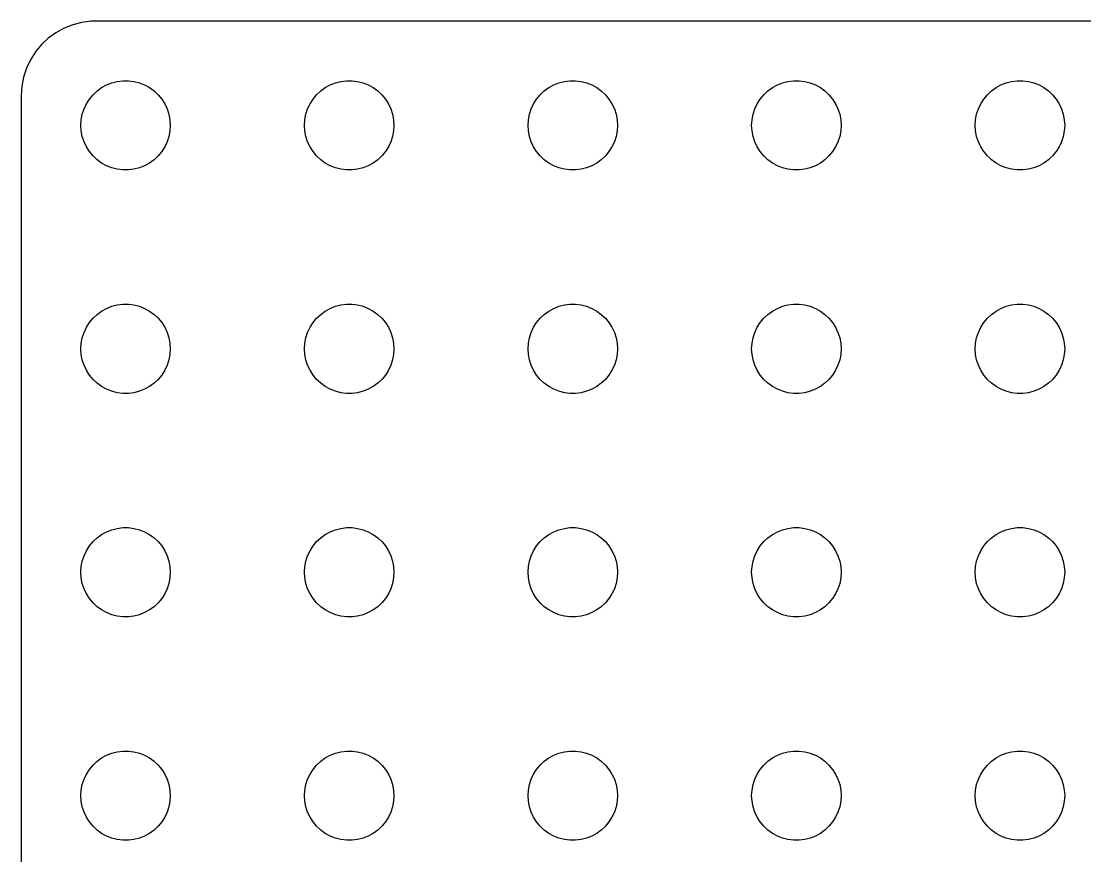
# Model space of a CAD drawing. Header units: metres. Extents: x -134 to 134, y 518 to 1078.
# Drawn here: x -134.5 to -63.2, y 908 to 964 of the extents above; entities that cross this region are included whole.
import ezdxf

# ---------------------------------------------------------------- set-up
doc = ezdxf.new("R2010")
doc.units = ezdxf.units.M

msp = doc.modelspace()

# ---------------------------------------------------------------- linework, layer by layer
for p, q in [((-130.437, 963.911), (-131.045, 963.755)), ((-129.814, 963.99), (-130.437, 963.911)), ((129.814, 963.99), (-129.814, 963.99)), ((-132.179, 963.222), (-132.687, 962.853)), ((-131.629, 963.524), (-132.179, 963.222)), ((-131.045, 963.755), (-131.629, 963.524)), ((-132.687, 962.853), (-133.145, 962.423)), ((-133.545, 961.939), (-133.882, 961.409)), ((-133.145, 962.423), (-133.545, 961.939)), ((-133.882, 961.409), (-134.149, 960.841)), ((-134.149, 960.841), (-134.343, 960.243)), ((-134.461, 959.627), (-134.5, 959)), ((-134.343, 960.243), (-134.461, 959.627)), ((-129.107, 959.533), (-128.777, 959.714)), ((-128.777, 959.714), (-128.427, 959.853)), ((-128.427, 959.853), (-128.062, 959.947)), ((-128.062, 959.947), (-127.688, 959.994)), ((-127.688, 959.994), (-127.312, 959.994)), ((-127.312, 959.994), (-126.938, 959.947)), ((-126.938, 959.947), (-126.573, 959.853)), ((-126.573, 959.853), (-126.223, 959.714)), ((-126.223, 959.714), (-125.893, 959.533)), ((-114.107, 959.533), (-113.777, 959.714)), ((-113.777, 959.714), (-113.427, 959.853)), ((-113.427, 959.853), (-113.062, 959.947)), ((-113.062, 959.947), (-112.688, 959.994)), ((-112.688, 959.994), (-112.312, 959.994)), ((-112.312, 959.994), (-111.938, 959.947)), ((-111.938, 959.947), (-111.573, 959.853)), ((-111.573, 959.853), (-111.223, 959.714)), ((-111.223, 959.714), (-110.893, 959.533)), ((-99.1075, 959.533), (-98.7773, 959.714)), ((-98.7773, 959.714), (-98.427, 959.853)), ((-98.427, 959.853), (-98.0621, 959.947)), ((-98.0621, 959.947), (-97.6884, 959.994)), ((-97.6884, 959.994), (-97.3116, 959.994)), ((-97.3116, 959.994), (-96.9379, 959.947)), ((-96.9379, 959.947), (-96.573, 959.853)), ((-96.573, 959.853), (-96.2227, 959.714)), ((-96.2227, 959.714), (-95.8925, 959.533)), ((-84.1075, 959.533), (-83.7773, 959.714)), ((-83.7773, 959.714), (-83.427, 959.853)), ((-83.427, 959.853), (-83.0621, 959.947)), ((-83.0621, 959.947), (-82.6884, 959.994)), ((-82.6884, 959.994), (-82.3116, 959.994)), ((-82.3116, 959.994), (-81.9379, 959.947)), ((-81.9379, 959.947), (-81.573, 959.853)), ((-81.573, 959.853), (-81.2227, 959.714)), ((-81.2227, 959.714), (-80.8925, 959.533)), ((-69.1075, 959.533), (-68.7773, 959.714)), ((-68.7773, 959.714), (-68.427, 959.853)), ((-68.427, 959.853), (-68.0621, 959.947)), ((-68.0621, 959.947), (-67.6884, 959.994)), ((-67.6884, 959.994), (-67.3116, 959.994)), ((-67.3116, 959.994), (-66.9379, 959.947)), ((-66.9379, 959.947), (-66.573, 959.853)), ((-66.573, 959.853), (-66.2227, 959.714)), ((-66.2227, 959.714), (-65.8925, 959.533)), ((-134.5, 959), (-134.5, 865)), ((-129.927, 958.763), (-129.687, 959.054)), ((-129.687, 959.054), (-129.412, 959.312)), ((-129.412, 959.312), (-129.107, 959.533)), ((-125.893, 959.533), (-125.588, 959.312)), ((-125.588, 959.312), (-125.313, 959.054)), ((-125.313, 959.054), (-125.073, 958.763)), ((-114.927, 958.763), (-114.687, 959.054)), ((-114.687, 959.054), (-114.412, 959.312)), ((-114.412, 959.312), (-114.107, 959.533)), ((-110.893, 959.533), (-110.588, 959.312)), ((-110.588, 959.312), (-110.313, 959.054)), ((-110.313, 959.054), (-110.073, 958.763)), ((-99.927, 958.763), (-99.6869, 959.054)), ((-99.6869, 959.054), (-99.4123, 959.312)), ((-99.4123, 959.312), (-99.1075, 959.533)), ((-95.8925, 959.533), (-95.5877, 959.312)), ((-95.5877, 959.312), (-95.3131, 959.054)), ((-95.3131, 959.054), (-95.073, 958.763)), ((-84.927, 958.763), (-84.6869, 959.054)), ((-84.6869, 959.054), (-84.4123, 959.312)), ((-84.4123, 959.312), (-84.1075, 959.533)), ((-80.8925, 959.533), (-80.5877, 959.312)), ((-80.5877, 959.312), (-80.3131, 959.054)), ((-80.3131, 959.054), (-80.073, 958.763)), ((-69.927, 958.763), (-69.6869, 959.054)), ((-69.6869, 959.054), (-69.4123, 959.312)), ((-69.4123, 959.312), (-69.1075, 959.533)), ((-65.8925, 959.533), (-65.5877, 959.312)), ((-65.5877, 959.312), (-65.3131, 959.054)), ((-65.3131, 959.054), (-65.073, 958.763)), ((-130.289, 958.104), (-130.129, 958.445)), ((-130.129, 958.445), (-129.927, 958.763)), ((-125.073, 958.763), (-124.871, 958.445)), ((-124.871, 958.445), (-124.711, 958.104)), ((-115.289, 958.104), (-115.129, 958.445)), ((-115.129, 958.445), (-114.927, 958.763)), ((-110.073, 958.763), (-109.871, 958.445)), ((-109.871, 958.445), (-109.711, 958.104)), ((-100.289, 958.104), (-100.129, 958.445)), ((-100.129, 958.445), (-99.927, 958.763)), ((-95.073, 958.763), (-94.8711, 958.445)), ((-94.8711, 958.445), (-94.7107, 958.104)), ((-85.2893, 958.104), (-85.1289, 958.445)), ((-85.1289, 958.445), (-84.927, 958.763)), ((-80.073, 958.763), (-79.8711, 958.445)), ((-79.8711, 958.445), (-79.7107, 958.104)), ((-70.2893, 958.104), (-70.1289, 958.445)), ((-70.1289, 958.445), (-69.927, 958.763)), ((-65.073, 958.763), (-64.8711, 958.445)), ((-64.8711, 958.445), (-64.7107, 958.104)), ((-130.476, 957.376), (-130.406, 957.746)), ((-130.406, 957.746), (-130.289, 958.104)), ((-124.711, 958.104), (-124.594, 957.746)), ((-124.594, 957.746), (-124.524, 957.376)), ((-115.476, 957.376), (-115.406, 957.746)), ((-115.406, 957.746), (-115.289, 958.104)), ((-109.711, 958.104), (-109.594, 957.746)), ((-109.594, 957.746), (-109.524, 957.376)), ((-100.476, 957.376), (-100.406, 957.746)), ((-100.406, 957.746), (-100.289, 958.104)), ((-94.7107, 958.104), (-94.5943, 957.746)), ((-94.5943, 957.746), (-94.5237, 957.376)), ((-85.4763, 957.376), (-85.4057, 957.746)), ((-85.4057, 957.746), (-85.2893, 958.104)), ((-79.7107, 958.104), (-79.5943, 957.746)), ((-79.5943, 957.746), (-79.5237, 957.376)), ((-70.4763, 957.376), (-70.4057, 957.746)), ((-70.4057, 957.746), (-70.2893, 958.104)), ((-64.7107, 958.104), (-64.5943, 957.746)), ((-64.5943, 957.746), (-64.5237, 957.376)), ((-130.5, 957), (-130.476, 957.376)), ((-130.476, 956.624), (-130.5, 957)), ((-124.524, 957.376), (-124.5, 957)), ((-124.5, 957), (-124.524, 956.624)), ((-115.5, 957), (-115.476, 957.376)), ((-115.476, 956.624), (-115.5, 957)), ((-109.524, 957.376), (-109.5, 957)), ((-109.5, 957), (-109.524, 956.624)), ((-100.5, 957), (-100.476, 957.376)), ((-100.476, 956.624), (-100.5, 957)), ((-94.5237, 957.376), (-94.5, 957)), ((-94.5, 957), (-94.5237, 956.624)), ((-85.5, 957), (-85.4763, 957.376)), ((-85.4763, 956.624), (-85.5, 957)), ((-79.5237, 957.376), (-79.5, 957)), ((-79.5, 957), (-79.5237, 956.624)), ((-70.5, 957), (-70.4763, 957.376)), ((-70.4763, 956.624), (-70.5, 957)), ((-64.5237, 957.376), (-64.5, 957)), ((-64.5, 957), (-64.5237, 956.624)), ((-130.406, 956.254), (-130.476, 956.624)), ((-130.289, 955.896), (-130.406, 956.254)), ((-124.594, 956.254), (-124.711, 955.896)), ((-124.524, 956.624), (-124.594, 956.254)), ((-115.406, 956.254), (-115.476, 956.624)), ((-115.289, 955.896), (-115.406, 956.254)), ((-109.594, 956.254), (-109.711, 955.896)), ((-109.524, 956.624), (-109.594, 956.254)), ((-100.406, 956.254), (-100.476, 956.624)), ((-100.289, 955.896), (-100.406, 956.254)), ((-94.5943, 956.254), (-94.7107, 955.896)), ((-94.5237, 956.624), (-94.5943, 956.254)), ((-85.4057, 956.254), (-85.4763, 956.624)), ((-85.2893, 955.896), (-85.4057, 956.254)), ((-79.5943, 956.254), (-79.7107, 955.896)), ((-79.5237, 956.624), (-79.5943, 956.254)), ((-70.4057, 956.254), (-70.4763, 956.624)), ((-70.2893, 955.896), (-70.4057, 956.254)), ((-64.5943, 956.254), (-64.7107, 955.896)), ((-64.5237, 956.624), (-64.5943, 956.254)), ((-130.129, 955.555), (-130.289, 955.896)), ((-129.927, 955.237), (-130.129, 955.555)), ((-124.871, 955.555), (-125.073, 955.237)), ((-124.711, 955.896), (-124.871, 955.555)), ((-115.129, 955.555), (-115.289, 955.896)), ((-114.927, 955.237), (-115.129, 955.555)), ((-109.871, 955.555), (-110.073, 955.237)), ((-109.711, 955.896), (-109.871, 955.555)), ((-100.129, 955.555), (-100.289, 955.896)), ((-99.927, 955.237), (-100.129, 955.555)), ((-94.8711, 955.555), (-95.073, 955.237)), ((-94.7107, 955.896), (-94.8711, 955.555)), ((-85.1289, 955.555), (-85.2893, 955.896)), ((-84.927, 955.237), (-85.1289, 955.555)), ((-79.8711, 955.555), (-80.073, 955.237)), ((-79.7107, 955.896), (-79.8711, 955.555)), ((-70.1289, 955.555), (-70.2893, 955.896)), ((-69.927, 955.237), (-70.1289, 955.555)), ((-64.8711, 955.555), (-65.073, 955.237)), ((-64.7107, 955.896), (-64.8711, 955.555)), ((-129.687, 954.946), (-129.927, 955.237)), ((-129.412, 954.688), (-129.687, 954.946)), ((-129.107, 954.467), (-129.412, 954.688)), ((-125.588, 954.688), (-125.893, 954.467)), ((-125.313, 954.946), (-125.588, 954.688)), ((-125.073, 955.237), (-125.313, 954.946)), ((-114.687, 954.946), (-114.927, 955.237)), ((-114.412, 954.688), (-114.687, 954.946)), ((-114.107, 954.467), (-114.412, 954.688)), ((-110.588, 954.688), (-110.893, 954.467)), ((-110.313, 954.946), (-110.588, 954.688)), ((-110.073, 955.237), (-110.313, 954.946)), ((-99.6869, 954.946), (-99.927, 955.237)), ((-99.4123, 954.688), (-99.6869, 954.946)), ((-99.1075, 954.467), (-99.4123, 954.688)), ((-95.5877, 954.688), (-95.8925, 954.467)), ((-95.3131, 954.946), (-95.5877, 954.688)), ((-95.073, 955.237), (-95.3131, 954.946)), ((-84.6869, 954.946), (-84.927, 955.237)), ((-84.4123, 954.688), (-84.6869, 954.946)), ((-84.1075, 954.467), (-84.4123, 954.688)), ((-80.5877, 954.688), (-80.8925, 954.467)), ((-80.3131, 954.946), (-80.5877, 954.688)), ((-80.073, 955.237), (-80.3131, 954.946)), ((-69.6869, 954.946), (-69.927, 955.237)), ((-69.4123, 954.688), (-69.6869, 954.946)), ((-69.1075, 954.467), (-69.4123, 954.688)), ((-65.5877, 954.688), (-65.8925, 954.467)), ((-65.3131, 954.946), (-65.5877, 954.688)), ((-65.073, 955.237), (-65.3131, 954.946)), ((-128.777, 954.286), (-129.107, 954.467)), ((-128.427, 954.147), (-128.777, 954.286)), ((-128.062, 954.053), (-128.427, 954.147)), ((-127.688, 954.006), (-128.062, 954.053)), ((-127.312, 954.006), (-127.688, 954.006)), ((-126.938, 954.053), (-127.312, 954.006)), ((-126.573, 954.147), (-126.938, 954.053)), ((-126.223, 954.286), (-126.573, 954.147)), ((-125.893, 954.467), (-126.223, 954.286)), ((-113.777, 954.286), (-114.107, 954.467)), ((-113.427, 954.147), (-113.777, 954.286)), ((-113.062, 954.053), (-113.427, 954.147)), ((-112.688, 954.006), (-113.062, 954.053)), ((-112.312, 954.006), (-112.688, 954.006)), ((-111.938, 954.053), (-112.312, 954.006)), ((-111.573, 954.147), (-111.938, 954.053)), ((-111.223, 954.286), (-111.573, 954.147)), ((-110.893, 954.467), (-111.223, 954.286)), ((-98.7773, 954.286), (-99.1075, 954.467)), ((-98.427, 954.147), (-98.7773, 954.286)), ((-98.0621, 954.053), (-98.427, 954.147)), ((-97.6884, 954.006), (-98.0621, 954.053)), ((-97.3116, 954.006), (-97.6884, 954.006)), ((-96.9379, 954.053), (-97.3116, 954.006)), ((-96.573, 954.147), (-96.9379, 954.053)), ((-96.2227, 954.286), (-96.573, 954.147)), ((-95.8925, 954.467), (-96.2227, 954.286)), ((-83.7773, 954.286), (-84.1075, 954.467)), ((-83.427, 954.147), (-83.7773, 954.286)), ((-83.0621, 954.053), (-83.427, 954.147)), ((-82.6884, 954.006), (-83.0621, 954.053)), ((-82.3116, 954.006), (-82.6884, 954.006)), ((-81.9379, 954.053), (-82.3116, 954.006)), ((-81.573, 954.147), (-81.9379, 954.053)), ((-81.2227, 954.286), (-81.573, 954.147)), ((-80.8925, 954.467), (-81.2227, 954.286)), ((-68.7773, 954.286), (-69.1075, 954.467)), ((-68.427, 954.147), (-68.7773, 954.286)), ((-68.0621, 954.053), (-68.427, 954.147)), ((-67.6884, 954.006), (-68.0621, 954.053)), ((-67.3116, 954.006), (-67.6884, 954.006)), ((-66.9379, 954.053), (-67.3116, 954.006)), ((-66.573, 954.147), (-66.9379, 954.053)), ((-66.2227, 954.286), (-66.573, 954.147)), ((-65.8925, 954.467), (-66.2227, 954.286)), ((-129.107, 944.533), (-128.777, 944.714)), ((-128.777, 944.714), (-128.427, 944.853)), ((-128.427, 944.853), (-128.062, 944.947)), ((-128.062, 944.947), (-127.688, 944.994)), ((-127.688, 944.994), (-127.312, 944.994)), ((-127.312, 944.994), (-126.938, 944.947)), ((-126.938, 944.947), (-126.573, 944.853)), ((-126.573, 944.853), (-126.223, 944.714)), ((-126.223, 944.714), (-125.893, 944.533)), ((-114.107, 944.533), (-113.777, 944.714)), ((-113.777, 944.714), (-113.427, 944.853)), ((-113.427, 944.853), (-113.062, 944.947)), ((-113.062, 944.947), (-112.688, 944.994)), ((-112.688, 944.994), (-112.312, 944.994)), ((-112.312, 944.994), (-111.938, 944.947)), ((-111.938, 944.947), (-111.573, 944.853)), ((-111.573, 944.853), (-111.223, 944.714)), ((-111.223, 944.714), (-110.893, 944.533)), ((-99.1075, 944.533), (-98.7773, 944.714)), ((-98.7773, 944.714), (-98.427, 944.853)), ((-98.427, 944.853), (-98.0621, 944.947)), ((-98.0621, 944.947), (-97.6884, 944.994)), ((-97.6884, 944.994), (-97.3116, 944.994)), ((-97.3116, 944.994), (-96.9379, 944.947)), ((-96.9379, 944.947), (-96.573, 944.853)), ((-96.573, 944.853), (-96.2227, 944.714)), ((-96.2227, 944.714), (-95.8925, 944.533)), ((-84.1075, 944.533), (-83.7773, 944.714)), ((-83.7773, 944.714), (-83.427, 944.853)), ((-83.427, 944.853), (-83.0621, 944.947)), ((-83.0621, 944.947), (-82.6884, 944.994)), ((-82.6884, 944.994), (-82.3116, 944.994)), ((-82.3116, 944.994), (-81.9379, 944.947)), ((-81.9379, 944.947), (-81.573, 944.853)), ((-81.573, 944.853), (-81.2227, 944.714)), ((-81.2227, 944.714), (-80.8925, 944.533)), ((-69.1075, 944.533), (-68.7773, 944.714)), ((-68.7773, 944.714), (-68.427, 944.853)), ((-68.427, 944.853), (-68.0621, 944.947)), ((-68.0621, 944.947), (-67.6884, 944.994)), ((-67.6884, 944.994), (-67.3116, 944.994)), ((-67.3116, 944.994), (-66.9379, 944.947)), ((-66.9379, 944.947), (-66.573, 944.853)), ((-66.573, 944.853), (-66.2227, 944.714)), ((-66.2227, 944.714), (-65.8925, 944.533)), ((-129.927, 943.763), (-129.687, 944.054)), ((-129.687, 944.054), (-129.412, 944.312)), ((-129.412, 944.312), (-129.107, 944.533)), ((-125.893, 944.533), (-125.588, 944.312)), ((-125.588, 944.312), (-125.313, 944.054)), ((-125.313, 944.054), (-125.073, 943.763)), ((-114.927, 943.763), (-114.687, 944.054)), ((-114.687, 944.054), (-114.412, 944.312)), ((-114.412, 944.312), (-114.107, 944.533)), ((-110.893, 944.533), (-110.588, 944.312)), ((-110.588, 944.312), (-110.313, 944.054)), ((-110.313, 944.054), (-110.073, 943.763)), ((-99.927, 943.763), (-99.6869, 944.054)), ((-99.6869, 944.054), (-99.4123, 944.312)), ((-99.4123, 944.312), (-99.1075, 944.533)), ((-95.8925, 944.533), (-95.5877, 944.312)), ((-95.5877, 944.312), (-95.3131, 944.054)), ((-95.3131, 944.054), (-95.073, 943.763)), ((-84.927, 943.763), (-84.6869, 944.054)), ((-84.6869, 944.054), (-84.4123, 944.312)), ((-84.4123, 944.312), (-84.1075, 944.533)), ((-80.8925, 944.533), (-80.5877, 944.312)), ((-80.5877, 944.312), (-80.3131, 944.054)), ((-80.3131, 944.054), (-80.073, 943.763)), ((-69.927, 943.763), (-69.6869, 944.054)), ((-69.6869, 944.054), (-69.4123, 944.312)), ((-69.4123, 944.312), (-69.1075, 944.533)), ((-65.8925, 944.533), (-65.5877, 944.312)), ((-65.5877, 944.312), (-65.3131, 944.054)), ((-65.3131, 944.054), (-65.073, 943.763)), ((-130.289, 943.104), (-130.129, 943.445)), ((-130.129, 943.445), (-129.927, 943.763)), ((-125.073, 943.763), (-124.871, 943.445)), ((-124.871, 943.445), (-124.711, 943.104)), ((-115.289, 943.104), (-115.129, 943.445)), ((-115.129, 943.445), (-114.927, 943.763)), ((-110.073, 943.763), (-109.871, 943.445)), ((-109.871, 943.445), (-109.711, 943.104)), ((-100.289, 943.104), (-100.129, 943.445)), ((-100.129, 943.445), (-99.927, 943.763)), ((-95.073, 943.763), (-94.8711, 943.445)), ((-94.8711, 943.445), (-94.7107, 943.104)), ((-85.2893, 943.104), (-85.1289, 943.445)), ((-85.1289, 943.445), (-84.927, 943.763)), ((-80.073, 943.763), (-79.8711, 943.445)), ((-79.8711, 943.445), (-79.7107, 943.104)), ((-70.2893, 943.104), (-70.1289, 943.445)), ((-70.1289, 943.445), (-69.927, 943.763)), ((-65.073, 943.763), (-64.8711, 943.445)), ((-64.8711, 943.445), (-64.7107, 943.104)), ((-130.476, 942.376), (-130.406, 942.746)), ((-130.406, 942.746), (-130.289, 943.104)), ((-124.711, 943.104), (-124.594, 942.746)), ((-124.594, 942.746), (-124.524, 942.376)), ((-115.476, 942.376), (-115.406, 942.746)), ((-115.406, 942.746), (-115.289, 943.104)), ((-109.711, 943.104), (-109.594, 942.746)), ((-109.594, 942.746), (-109.524, 942.376)), ((-100.476, 942.376), (-100.406, 942.746)), ((-100.406, 942.746), (-100.289, 943.104)), ((-94.7107, 943.104), (-94.5943, 942.746)), ((-94.5943, 942.746), (-94.5237, 942.376)), ((-85.4763, 942.376), (-85.4057, 942.746)), ((-85.4057, 942.746), (-85.2893, 943.104)), ((-79.7107, 943.104), (-79.5943, 942.746)), ((-79.5943, 942.746), (-79.5237, 942.376)), ((-70.4763, 942.376), (-70.4057, 942.746)), ((-70.4057, 942.746), (-70.2893, 943.104)), ((-64.7107, 943.104), (-64.5943, 942.746)), ((-64.5943, 942.746), (-64.5237, 942.376)), ((-130.5, 942), (-130.476, 942.376)), ((-130.476, 941.624), (-130.5, 942)), ((-124.524, 942.376), (-124.5, 942)), ((-124.5, 942), (-124.524, 941.624)), ((-115.5, 942), (-115.476, 942.376)), ((-115.476, 941.624), (-115.5, 942)), ((-109.524, 942.376), (-109.5, 942)), ((-109.5, 942), (-109.524, 941.624)), ((-100.5, 942), (-100.476, 942.376)), ((-100.476, 941.624), (-100.5, 942)), ((-94.5237, 942.376), (-94.5, 942)), ((-94.5, 942), (-94.5237, 941.624)), ((-85.5, 942), (-85.4763, 942.376)), ((-85.4763, 941.624), (-85.5, 942)), ((-79.5237, 942.376), (-79.5, 942)), ((-79.5, 942), (-79.5237, 941.624)), ((-70.5, 942), (-70.4763, 942.376)), ((-70.4763, 941.624), (-70.5, 942)), ((-64.5237, 942.376), (-64.5, 942)), ((-64.5, 942), (-64.5237, 941.624)), ((-130.406, 941.254), (-130.476, 941.624)), ((-130.289, 940.896), (-130.406, 941.254)), ((-124.594, 941.254), (-124.711, 940.896)), ((-124.524, 941.624), (-124.594, 941.254)), ((-115.406, 941.254), (-115.476, 941.624)), ((-115.289, 940.896), (-115.406, 941.254)), ((-109.594, 941.254), (-109.711, 940.896)), ((-109.524, 941.624), (-109.594, 941.254)), ((-100.406, 941.254), (-100.476, 941.624)), ((-100.289, 940.896), (-100.406, 941.254)), ((-94.5943, 941.254), (-94.7107, 940.896)), ((-94.5237, 941.624), (-94.5943, 941.254)), ((-85.4057, 941.254), (-85.4763, 941.624)), ((-85.2893, 940.896), (-85.4057, 941.254)), ((-79.5943, 941.254), (-79.7107, 940.896)), ((-79.5237, 941.624), (-79.5943, 941.254)), ((-70.4057, 941.254), (-70.4763, 941.624)), ((-70.2893, 940.896), (-70.4057, 941.254)), ((-64.5943, 941.254), (-64.7107, 940.896)), ((-64.5237, 941.624), (-64.5943, 941.254)), ((-130.129, 940.555), (-130.289, 940.896)), ((-129.927, 940.237), (-130.129, 940.555)), ((-124.871, 940.555), (-125.073, 940.237)), ((-124.711, 940.896), (-124.871, 940.555)), ((-115.129, 940.555), (-115.289, 940.896)), ((-114.927, 940.237), (-115.129, 940.555)), ((-109.871, 940.555), (-110.073, 940.237)), ((-109.711, 940.896), (-109.871, 940.555)), ((-100.129, 940.555), (-100.289, 940.896)), ((-99.927, 940.237), (-100.129, 940.555)), ((-94.8711, 940.555), (-95.073, 940.237)), ((-94.7107, 940.896), (-94.8711, 940.555)), ((-85.1289, 940.555), (-85.2893, 940.896)), ((-84.927, 940.237), (-85.1289, 940.555)), ((-79.8711, 940.555), (-80.073, 940.237)), ((-79.7107, 940.896), (-79.8711, 940.555)), ((-70.1289, 940.555), (-70.2893, 940.896)), ((-69.927, 940.237), (-70.1289, 940.555)), ((-64.8711, 940.555), (-65.073, 940.237)), ((-64.7107, 940.896), (-64.8711, 940.555)), ((-129.687, 939.946), (-129.927, 940.237)), ((-129.412, 939.688), (-129.687, 939.946)), ((-129.107, 939.467), (-129.412, 939.688)), ((-125.588, 939.688), (-125.893, 939.467)), ((-125.313, 939.946), (-125.588, 939.688)), ((-125.073, 940.237), (-125.313, 939.946)), ((-114.687, 939.946), (-114.927, 940.237)), ((-114.412, 939.688), (-114.687, 939.946)), ((-114.107, 939.467), (-114.412, 939.688)), ((-110.588, 939.688), (-110.893, 939.467)), ((-110.313, 939.946), (-110.588, 939.688)), ((-110.073, 940.237), (-110.313, 939.946)), ((-99.6869, 939.946), (-99.927, 940.237)), ((-99.4123, 939.688), (-99.6869, 939.946)), ((-99.1075, 939.467), (-99.4123, 939.688)), ((-95.5877, 939.688), (-95.8925, 939.467)), ((-95.3131, 939.946), (-95.5877, 939.688)), ((-95.073, 940.237), (-95.3131, 939.946)), ((-84.6869, 939.946), (-84.927, 940.237)), ((-84.4123, 939.688), (-84.6869, 939.946)), ((-84.1075, 939.467), (-84.4123, 939.688)), ((-80.5877, 939.688), (-80.8925, 939.467)), ((-80.3131, 939.946), (-80.5877, 939.688)), ((-80.073, 940.237), (-80.3131, 939.946)), ((-69.6869, 939.946), (-69.927, 940.237)), ((-69.4123, 939.688), (-69.6869, 939.946)), ((-69.1075, 939.467), (-69.4123, 939.688)), ((-65.5877, 939.688), (-65.8925, 939.467)), ((-65.3131, 939.946), (-65.5877, 939.688)), ((-65.073, 940.237), (-65.3131, 939.946)), ((-128.777, 939.286), (-129.107, 939.467)), ((-128.427, 939.147), (-128.777, 939.286)), ((-128.062, 939.053), (-128.427, 939.147)), ((-127.688, 939.006), (-128.062, 939.053)), ((-127.312, 939.006), (-127.688, 939.006)), ((-126.938, 939.053), (-127.312, 939.006)), ((-126.573, 939.147), (-126.938, 939.053)), ((-126.223, 939.286), (-126.573, 939.147)), ((-125.893, 939.467), (-126.223, 939.286)), ((-113.777, 939.286), (-114.107, 939.467)), ((-113.427, 939.147), (-113.777, 939.286)), ((-113.062, 939.053), (-113.427, 939.147)), ((-112.688, 939.006), (-113.062, 939.053)), ((-112.312, 939.006), (-112.688, 939.006)), ((-111.938, 939.053), (-112.312, 939.006)), ((-111.573, 939.147), (-111.938, 939.053)), ((-111.223, 939.286), (-111.573, 939.147)), ((-110.893, 939.467), (-111.223, 939.286)), ((-98.7773, 939.286), (-99.1075, 939.467)), ((-98.427, 939.147), (-98.7773, 939.286)), ((-98.0621, 939.053), (-98.427, 939.147)), ((-97.6884, 939.006), (-98.0621, 939.053)), ((-97.3116, 939.006), (-97.6884, 939.006)), ((-96.9379, 939.053), (-97.3116, 939.006)), ((-96.573, 939.147), (-96.9379, 939.053)), ((-96.2227, 939.286), (-96.573, 939.147)), ((-95.8925, 939.467), (-96.2227, 939.286)), ((-83.7773, 939.286), (-84.1075, 939.467)), ((-83.427, 939.147), (-83.7773, 939.286)), ((-83.0621, 939.053), (-83.427, 939.147)), ((-82.6884, 939.006), (-83.0621, 939.053)), ((-82.3116, 939.006), (-82.6884, 939.006)), ((-81.9379, 939.053), (-82.3116, 939.006)), ((-81.573, 939.147), (-81.9379, 939.053)), ((-81.2227, 939.286), (-81.573, 939.147)), ((-80.8925, 939.467), (-81.2227, 939.286)), ((-68.7773, 939.286), (-69.1075, 939.467)), ((-68.427, 939.147), (-68.7773, 939.286)), ((-68.0621, 939.053), (-68.427, 939.147)), ((-67.6884, 939.006), (-68.0621, 939.053)), ((-67.3116, 939.006), (-67.6884, 939.006)), ((-66.9379, 939.053), (-67.3116, 939.006)), ((-66.573, 939.147), (-66.9379, 939.053)), ((-66.2227, 939.286), (-66.573, 939.147)), ((-65.8925, 939.467), (-66.2227, 939.286)), ((-129.107, 929.533), (-128.777, 929.714)), ((-128.777, 929.714), (-128.427, 929.853)), ((-128.427, 929.853), (-128.062, 929.947)), ((-128.062, 929.947), (-127.688, 929.994)), ((-127.688, 929.994), (-127.312, 929.994)), ((-127.312, 929.994), (-126.938, 929.947)), ((-126.938, 929.947), (-126.573, 929.853)), ((-126.573, 929.853), (-126.223, 929.714)), ((-126.223, 929.714), (-125.893, 929.533)), ((-114.107, 929.533), (-113.777, 929.714)), ((-113.777, 929.714), (-113.427, 929.853)), ((-113.427, 929.853), (-113.062, 929.947)), ((-113.062, 929.947), (-112.688, 929.994)), ((-112.688, 929.994), (-112.312, 929.994)), ((-112.312, 929.994), (-111.938, 929.947)), ((-111.938, 929.947), (-111.573, 929.853)), ((-111.573, 929.853), (-111.223, 929.714)), ((-111.223, 929.714), (-110.893, 929.533)), ((-99.1075, 929.533), (-98.7773, 929.714)), ((-98.7773, 929.714), (-98.427, 929.853)), ((-98.427, 929.853), (-98.0621, 929.947)), ((-98.0621, 929.947), (-97.6884, 929.994)), ((-97.6884, 929.994), (-97.3116, 929.994)), ((-97.3116, 929.994), (-96.9379, 929.947)), ((-96.9379, 929.947), (-96.573, 929.853)), ((-96.573, 929.853), (-96.2227, 929.714)), ((-96.2227, 929.714), (-95.8925, 929.533)), ((-84.1075, 929.533), (-83.7773, 929.714)), ((-83.7773, 929.714), (-83.427, 929.853)), ((-83.427, 929.853), (-83.0621, 929.947)), ((-83.0621, 929.947), (-82.6884, 929.994)), ((-82.6884, 929.994), (-82.3116, 929.994)), ((-82.3116, 929.994), (-81.9379, 929.947)), ((-81.9379, 929.947), (-81.573, 929.853)), ((-81.573, 929.853), (-81.2227, 929.714)), ((-81.2227, 929.714), (-80.8925, 929.533)), ((-69.1075, 929.533), (-68.7773, 929.714)), ((-68.7773, 929.714), (-68.427, 929.853)), ((-68.427, 929.853), (-68.0621, 929.947)), ((-68.0621, 929.947), (-67.6884, 929.994)), ((-67.6884, 929.994), (-67.3116, 929.994)), ((-67.3116, 929.994), (-66.9379, 929.947)), ((-66.9379, 929.947), (-66.573, 929.853)), ((-66.573, 929.853), (-66.2227, 929.714)), ((-66.2227, 929.714), (-65.8925, 929.533)), ((-129.927, 928.763), (-129.687, 929.054)), ((-129.687, 929.054), (-129.412, 929.312)), ((-129.412, 929.312), (-129.107, 929.533)), ((-125.893, 929.533), (-125.588, 929.312)), ((-125.588, 929.312), (-125.313, 929.054)), ((-125.313, 929.054), (-125.073, 928.763)), ((-114.927, 928.763), (-114.687, 929.054)), ((-114.687, 929.054), (-114.412, 929.312)), ((-114.412, 929.312), (-114.107, 929.533)), ((-110.893, 929.533), (-110.588, 929.312)), ((-110.588, 929.312), (-110.313, 929.054)), ((-110.313, 929.054), (-110.073, 928.763)), ((-99.927, 928.763), (-99.6869, 929.054)), ((-99.6869, 929.054), (-99.4123, 929.312)), ((-99.4123, 929.312), (-99.1075, 929.533)), ((-95.8925, 929.533), (-95.5877, 929.312)), ((-95.5877, 929.312), (-95.3131, 929.054)), ((-95.3131, 929.054), (-95.073, 928.763)), ((-84.927, 928.763), (-84.6869, 929.054)), ((-84.6869, 929.054), (-84.4123, 929.312)), ((-84.4123, 929.312), (-84.1075, 929.533)), ((-80.8925, 929.533), (-80.5877, 929.312)), ((-80.5877, 929.312), (-80.3131, 929.054)), ((-80.3131, 929.054), (-80.073, 928.763)), ((-69.927, 928.763), (-69.6869, 929.054)), ((-69.6869, 929.054), (-69.4123, 929.312)), ((-69.4123, 929.312), (-69.1075, 929.533)), ((-65.8925, 929.533), (-65.5877, 929.312)), ((-65.5877, 929.312), (-65.3131, 929.054)), ((-65.3131, 929.054), (-65.073, 928.763)), ((-130.289, 928.104), (-130.129, 928.445)), ((-130.129, 928.445), (-129.927, 928.763)), ((-125.073, 928.763), (-124.871, 928.445)), ((-124.871, 928.445), (-124.711, 928.104)), ((-115.289, 928.104), (-115.129, 928.445)), ((-115.129, 928.445), (-114.927, 928.763)), ((-110.073, 928.763), (-109.871, 928.445)), ((-109.871, 928.445), (-109.711, 928.104)), ((-100.289, 928.104), (-100.129, 928.445)), ((-100.129, 928.445), (-99.927, 928.763)), ((-95.073, 928.763), (-94.8711, 928.445)), ((-94.8711, 928.445), (-94.7107, 928.104)), ((-85.2893, 928.104), (-85.1289, 928.445)), ((-85.1289, 928.445), (-84.927, 928.763)), ((-80.073, 928.763), (-79.8711, 928.445)), ((-79.8711, 928.445), (-79.7107, 928.104)), ((-70.2893, 928.104), (-70.1289, 928.445)), ((-70.1289, 928.445), (-69.927, 928.763)), ((-65.073, 928.763), (-64.8711, 928.445)), ((-64.8711, 928.445), (-64.7107, 928.104)), ((-130.476, 927.376), (-130.406, 927.746)), ((-130.406, 927.746), (-130.289, 928.104)), ((-124.711, 928.104), (-124.594, 927.746)), ((-124.594, 927.746), (-124.524, 927.376)), ((-115.476, 927.376), (-115.406, 927.746)), ((-115.406, 927.746), (-115.289, 928.104)), ((-109.711, 928.104), (-109.594, 927.746)), ((-109.594, 927.746), (-109.524, 927.376)), ((-100.476, 927.376), (-100.406, 927.746)), ((-100.406, 927.746), (-100.289, 928.104)), ((-94.7107, 928.104), (-94.5943, 927.746)), ((-94.5943, 927.746), (-94.5237, 927.376)), ((-85.4763, 927.376), (-85.4057, 927.746)), ((-85.4057, 927.746), (-85.2893, 928.104)), ((-79.7107, 928.104), (-79.5943, 927.746)), ((-79.5943, 927.746), (-79.5237, 927.376)), ((-70.4763, 927.376), (-70.4057, 927.746)), ((-70.4057, 927.746), (-70.2893, 928.104)), ((-64.7107, 928.104), (-64.5943, 927.746)), ((-64.5943, 927.746), (-64.5237, 927.376)), ((-130.5, 927), (-130.476, 927.376)), ((-130.476, 926.624), (-130.5, 927)), ((-124.524, 927.376), (-124.5, 927)), ((-124.5, 927), (-124.524, 926.624)), ((-115.5, 927), (-115.476, 927.376)), ((-115.476, 926.624), (-115.5, 927)), ((-109.524, 927.376), (-109.5, 927)), ((-109.5, 927), (-109.524, 926.624)), ((-100.5, 927), (-100.476, 927.376)), ((-100.476, 926.624), (-100.5, 927)), ((-94.5237, 927.376), (-94.5, 927)), ((-94.5, 927), (-94.5237, 926.624)), ((-85.5, 927), (-85.4763, 927.376)), ((-85.4763, 926.624), (-85.5, 927)), ((-79.5237, 927.376), (-79.5, 927)), ((-79.5, 927), (-79.5237, 926.624)), ((-70.5, 927), (-70.4763, 927.376)), ((-70.4763, 926.624), (-70.5, 927)), ((-64.5237, 927.376), (-64.5, 927)), ((-64.5, 927), (-64.5237, 926.624)), ((-130.406, 926.254), (-130.476, 926.624)), ((-130.289, 925.896), (-130.406, 926.254)), ((-124.594, 926.254), (-124.711, 925.896)), ((-124.524, 926.624), (-124.594, 926.254)), ((-115.406, 926.254), (-115.476, 926.624)), ((-115.289, 925.896), (-115.406, 926.254)), ((-109.594, 926.254), (-109.711, 925.896)), ((-109.524, 926.624), (-109.594, 926.254)), ((-100.406, 926.254), (-100.476, 926.624)), ((-100.289, 925.896), (-100.406, 926.254)), ((-94.5943, 926.254), (-94.7107, 925.896)), ((-94.5237, 926.624), (-94.5943, 926.254)), ((-85.4057, 926.254), (-85.4763, 926.624)), ((-85.2893, 925.896), (-85.4057, 926.254)), ((-79.5943, 926.254), (-79.7107, 925.896)), ((-79.5237, 926.624), (-79.5943, 926.254)), ((-70.4057, 926.254), (-70.4763, 926.624)), ((-70.2893, 925.896), (-70.4057, 926.254)), ((-64.5943, 926.254), (-64.7107, 925.896)), ((-64.5237, 926.624), (-64.5943, 926.254)), ((-130.129, 925.555), (-130.289, 925.896)), ((-129.927, 925.237), (-130.129, 925.555)), ((-124.871, 925.555), (-125.073, 925.237)), ((-124.711, 925.896), (-124.871, 925.555)), ((-115.129, 925.555), (-115.289, 925.896)), ((-114.927, 925.237), (-115.129, 925.555)), ((-109.871, 925.555), (-110.073, 925.237)), ((-109.711, 925.896), (-109.871, 925.555)), ((-100.129, 925.555), (-100.289, 925.896)), ((-99.927, 925.237), (-100.129, 925.555)), ((-94.8711, 925.555), (-95.073, 925.237)), ((-94.7107, 925.896), (-94.8711, 925.555)), ((-85.1289, 925.555), (-85.2893, 925.896)), ((-84.927, 925.237), (-85.1289, 925.555)), ((-79.8711, 925.555), (-80.073, 925.237)), ((-79.7107, 925.896), (-79.8711, 925.555)), ((-70.1289, 925.555), (-70.2893, 925.896)), ((-69.927, 925.237), (-70.1289, 925.555)), ((-64.8711, 925.555), (-65.073, 925.237)), ((-64.7107, 925.896), (-64.8711, 925.555)), ((-129.687, 924.946), (-129.927, 925.237)), ((-129.412, 924.688), (-129.687, 924.946)), ((-129.107, 924.467), (-129.412, 924.688)), ((-125.588, 924.688), (-125.893, 924.467)), ((-125.313, 924.946), (-125.588, 924.688)), ((-125.073, 925.237), (-125.313, 924.946)), ((-114.687, 924.946), (-114.927, 925.237)), ((-114.412, 924.688), (-114.687, 924.946)), ((-114.107, 924.467), (-114.412, 924.688)), ((-110.588, 924.688), (-110.893, 924.467)), ((-110.313, 924.946), (-110.588, 924.688)), ((-110.073, 925.237), (-110.313, 924.946)), ((-99.6869, 924.946), (-99.927, 925.237)), ((-99.4123, 924.688), (-99.6869, 924.946)), ((-99.1075, 924.467), (-99.4123, 924.688)), ((-95.5877, 924.688), (-95.8925, 924.467)), ((-95.3131, 924.946), (-95.5877, 924.688)), ((-95.073, 925.237), (-95.3131, 924.946)), ((-84.6869, 924.946), (-84.927, 925.237)), ((-84.4123, 924.688), (-84.6869, 924.946)), ((-84.1075, 924.467), (-84.4123, 924.688)), ((-80.5877, 924.688), (-80.8925, 924.467)), ((-80.3131, 924.946), (-80.5877, 924.688)), ((-80.073, 925.237), (-80.3131, 924.946)), ((-69.6869, 924.946), (-69.927, 925.237)), ((-69.4123, 924.688), (-69.6869, 924.946)), ((-69.1075, 924.467), (-69.4123, 924.688)), ((-65.5877, 924.688), (-65.8925, 924.467)), ((-65.3131, 924.946), (-65.5877, 924.688)), ((-65.073, 925.237), (-65.3131, 924.946)), ((-128.777, 924.286), (-129.107, 924.467)), ((-128.427, 924.147), (-128.777, 924.286)), ((-128.062, 924.053), (-128.427, 924.147)), ((-127.688, 924.006), (-128.062, 924.053)), ((-127.312, 924.006), (-127.688, 924.006)), ((-126.938, 924.053), (-127.312, 924.006)), ((-126.573, 924.147), (-126.938, 924.053)), ((-126.223, 924.286), (-126.573, 924.147)), ((-125.893, 924.467), (-126.223, 924.286)), ((-113.777, 924.286), (-114.107, 924.467)), ((-113.427, 924.147), (-113.777, 924.286)), ((-113.062, 924.053), (-113.427, 924.147)), ((-112.688, 924.006), (-113.062, 924.053)), ((-112.312, 924.006), (-112.688, 924.006)), ((-111.938, 924.053), (-112.312, 924.006)), ((-111.573, 924.147), (-111.938, 924.053)), ((-111.223, 924.286), (-111.573, 924.147)), ((-110.893, 924.467), (-111.223, 924.286)), ((-98.7773, 924.286), (-99.1075, 924.467)), ((-98.427, 924.147), (-98.7773, 924.286)), ((-98.0621, 924.053), (-98.427, 924.147)), ((-97.6884, 924.006), (-98.0621, 924.053)), ((-97.3116, 924.006), (-97.6884, 924.006)), ((-96.9379, 924.053), (-97.3116, 924.006)), ((-96.573, 924.147), (-96.9379, 924.053)), ((-96.2227, 924.286), (-96.573, 924.147)), ((-95.8925, 924.467), (-96.2227, 924.286)), ((-83.7773, 924.286), (-84.1075, 924.467)), ((-83.427, 924.147), (-83.7773, 924.286)), ((-83.0621, 924.053), (-83.427, 924.147)), ((-82.6884, 924.006), (-83.0621, 924.053)), ((-82.3116, 924.006), (-82.6884, 924.006)), ((-81.9379, 924.053), (-82.3116, 924.006)), ((-81.573, 924.147), (-81.9379, 924.053)), ((-81.2227, 924.286), (-81.573, 924.147)), ((-80.8925, 924.467), (-81.2227, 924.286)), ((-68.7773, 924.286), (-69.1075, 924.467)), ((-68.427, 924.147), (-68.7773, 924.286)), ((-68.0621, 924.053), (-68.427, 924.147)), ((-67.6884, 924.006), (-68.0621, 924.053)), ((-67.3116, 924.006), (-67.6884, 924.006)), ((-66.9379, 924.053), (-67.3116, 924.006)), ((-66.573, 924.147), (-66.9379, 924.053)), ((-66.2227, 924.286), (-66.573, 924.147)), ((-65.8925, 924.467), (-66.2227, 924.286)), ((-129.107, 914.533), (-128.777, 914.714)), ((-128.777, 914.714), (-128.427, 914.853)), ((-128.427, 914.853), (-128.062, 914.947)), ((-128.062, 914.947), (-127.688, 914.994)), ((-127.688, 914.994), (-127.312, 914.994)), ((-127.312, 914.994), (-126.938, 914.947)), ((-126.938, 914.947), (-126.573, 914.853)), ((-126.573, 914.853), (-126.223, 914.714)), ((-126.223, 914.714), (-125.893, 914.533)), ((-114.107, 914.533), (-113.777, 914.714)), ((-113.777, 914.714), (-113.427, 914.853)), ((-113.427, 914.853), (-113.062, 914.947)), ((-113.062, 914.947), (-112.688, 914.994)), ((-112.688, 914.994), (-112.312, 914.994)), ((-112.312, 914.994), (-111.938, 914.947)), ((-111.938, 914.947), (-111.573, 914.853)), ((-111.573, 914.853), (-111.223, 914.714)), ((-111.223, 914.714), (-110.893, 914.533)), ((-99.1075, 914.533), (-98.7773, 914.714)), ((-98.7773, 914.714), (-98.427, 914.853)), ((-98.427, 914.853), (-98.0621, 914.947)), ((-98.0621, 914.947), (-97.6884, 914.994)), ((-97.6884, 914.994), (-97.3116, 914.994)), ((-97.3116, 914.994), (-96.9379, 914.947)), ((-96.9379, 914.947), (-96.573, 914.853)), ((-96.573, 914.853), (-96.2227, 914.714)), ((-96.2227, 914.714), (-95.8925, 914.533)), ((-84.1075, 914.533), (-83.7773, 914.714)), ((-83.7773, 914.714), (-83.427, 914.853)), ((-83.427, 914.853), (-83.0621, 914.947)), ((-83.0621, 914.947), (-82.6884, 914.994)), ((-82.6884, 914.994), (-82.3116, 914.994)), ((-82.3116, 914.994), (-81.9379, 914.947)), ((-81.9379, 914.947), (-81.573, 914.853)), ((-81.573, 914.853), (-81.2227, 914.714)), ((-81.2227, 914.714), (-80.8925, 914.533)), ((-69.1075, 914.533), (-68.7773, 914.714)), ((-68.7773, 914.714), (-68.427, 914.853)), ((-68.427, 914.853), (-68.0621, 914.947)), ((-68.0621, 914.947), (-67.6884, 914.994)), ((-67.6884, 914.994), (-67.3116, 914.994)), ((-67.3116, 914.994), (-66.9379, 914.947)), ((-66.9379, 914.947), (-66.573, 914.853)), ((-66.573, 914.853), (-66.2227, 914.714)), ((-66.2227, 914.714), (-65.8925, 914.533)), ((-129.927, 913.763), (-129.687, 914.054)), ((-129.687, 914.054), (-129.412, 914.312)), ((-129.412, 914.312), (-129.107, 914.533)), ((-125.893, 914.533), (-125.588, 914.312)), ((-125.588, 914.312), (-125.313, 914.054)), ((-125.313, 914.054), (-125.073, 913.763)), ((-114.927, 913.763), (-114.687, 914.054)), ((-114.687, 914.054), (-114.412, 914.312)), ((-114.412, 914.312), (-114.107, 914.533)), ((-110.893, 914.533), (-110.588, 914.312)), ((-110.588, 914.312), (-110.313, 914.054)), ((-110.313, 914.054), (-110.073, 913.763)), ((-99.927, 913.763), (-99.6869, 914.054)), ((-99.6869, 914.054), (-99.4123, 914.312)), ((-99.4123, 914.312), (-99.1075, 914.533)), ((-95.8925, 914.533), (-95.5877, 914.312)), ((-95.5877, 914.312), (-95.3131, 914.054)), ((-95.3131, 914.054), (-95.073, 913.763)), ((-84.927, 913.763), (-84.6869, 914.054)), ((-84.6869, 914.054), (-84.4123, 914.312)), ((-84.4123, 914.312), (-84.1075, 914.533)), ((-80.8925, 914.533), (-80.5877, 914.312)), ((-80.5877, 914.312), (-80.3131, 914.054)), ((-80.3131, 914.054), (-80.073, 913.763)), ((-69.927, 913.763), (-69.6869, 914.054)), ((-69.6869, 914.054), (-69.4123, 914.312)), ((-69.4123, 914.312), (-69.1075, 914.533)), ((-65.8925, 914.533), (-65.5877, 914.312)), ((-65.5877, 914.312), (-65.3131, 914.054)), ((-65.3131, 914.054), (-65.073, 913.763)), ((-130.289, 913.104), (-130.129, 913.445)), ((-130.129, 913.445), (-129.927, 913.763)), ((-125.073, 913.763), (-124.871, 913.445)), ((-124.871, 913.445), (-124.711, 913.104)), ((-115.289, 913.104), (-115.129, 913.445)), ((-115.129, 913.445), (-114.927, 913.763)), ((-110.073, 913.763), (-109.871, 913.445)), ((-109.871, 913.445), (-109.711, 913.104)), ((-100.289, 913.104), (-100.129, 913.445)), ((-100.129, 913.445), (-99.927, 913.763)), ((-95.073, 913.763), (-94.8711, 913.445)), ((-94.8711, 913.445), (-94.7107, 913.104)), ((-85.2893, 913.104), (-85.1289, 913.445)), ((-85.1289, 913.445), (-84.927, 913.763)), ((-80.073, 913.763), (-79.8711, 913.445)), ((-79.8711, 913.445), (-79.7107, 913.104)), ((-70.2893, 913.104), (-70.1289, 913.445)), ((-70.1289, 913.445), (-69.927, 913.763)), ((-65.073, 913.763), (-64.8711, 913.445)), ((-64.8711, 913.445), (-64.7107, 913.104)), ((-130.476, 912.376), (-130.406, 912.746)), ((-130.406, 912.746), (-130.289, 913.104)), ((-124.711, 913.104), (-124.594, 912.746)), ((-124.594, 912.746), (-124.524, 912.376)), ((-115.476, 912.376), (-115.406, 912.746)), ((-115.406, 912.746), (-115.289, 913.104)), ((-109.711, 913.104), (-109.594, 912.746)), ((-109.594, 912.746), (-109.524, 912.376)), ((-100.476, 912.376), (-100.406, 912.746)), ((-100.406, 912.746), (-100.289, 913.104)), ((-94.7107, 913.104), (-94.5943, 912.746)), ((-94.5943, 912.746), (-94.5237, 912.376)), ((-85.4763, 912.376), (-85.4057, 912.746)), ((-85.4057, 912.746), (-85.2893, 913.104)), ((-79.7107, 913.104), (-79.5943, 912.746)), ((-79.5943, 912.746), (-79.5237, 912.376)), ((-70.4763, 912.376), (-70.4057, 912.746)), ((-70.4057, 912.746), (-70.2893, 913.104)), ((-64.7107, 913.104), (-64.5943, 912.746)), ((-64.5943, 912.746), (-64.5237, 912.376)), ((-130.5, 912), (-130.476, 912.376)), ((-130.476, 911.624), (-130.5, 912)), ((-124.524, 912.376), (-124.5, 912)), ((-124.5, 912), (-124.524, 911.624)), ((-115.5, 912), (-115.476, 912.376)), ((-115.476, 911.624), (-115.5, 912)), ((-109.524, 912.376), (-109.5, 912)), ((-109.5, 912), (-109.524, 911.624)), ((-100.5, 912), (-100.476, 912.376)), ((-100.476, 911.624), (-100.5, 912)), ((-94.5237, 912.376), (-94.5, 912)), ((-94.5, 912), (-94.5237, 911.624)), ((-85.5, 912), (-85.4763, 912.376)), ((-85.4763, 911.624), (-85.5, 912)), ((-79.5237, 912.376), (-79.5, 912)), ((-79.5, 912), (-79.5237, 911.624)), ((-70.5, 912), (-70.4763, 912.376)), ((-70.4763, 911.624), (-70.5, 912)), ((-64.5237, 912.376), (-64.5, 912)), ((-64.5, 912), (-64.5237, 911.624)), ((-130.406, 911.254), (-130.476, 911.624)), ((-130.289, 910.896), (-130.406, 911.254)), ((-124.594, 911.254), (-124.711, 910.896)), ((-124.524, 911.624), (-124.594, 911.254)), ((-115.406, 911.254), (-115.476, 911.624)), ((-115.289, 910.896), (-115.406, 911.254)), ((-109.594, 911.254), (-109.711, 910.896)), ((-109.524, 911.624), (-109.594, 911.254)), ((-100.406, 911.254), (-100.476, 911.624)), ((-100.289, 910.896), (-100.406, 911.254)), ((-94.5943, 911.254), (-94.7107, 910.896)), ((-94.5237, 911.624), (-94.5943, 911.254)), ((-85.4057, 911.254), (-85.4763, 911.624)), ((-85.2893, 910.896), (-85.4057, 911.254)), ((-79.5943, 911.254), (-79.7107, 910.896)), ((-79.5237, 911.624), (-79.5943, 911.254)), ((-70.4057, 911.254), (-70.4763, 911.624)), ((-70.2893, 910.896), (-70.4057, 911.254)), ((-64.5943, 911.254), (-64.7107, 910.896)), ((-64.5237, 911.624), (-64.5943, 911.254)), ((-130.129, 910.555), (-130.289, 910.896)), ((-129.927, 910.237), (-130.129, 910.555)), ((-124.871, 910.555), (-125.073, 910.237)), ((-124.711, 910.896), (-124.871, 910.555)), ((-115.129, 910.555), (-115.289, 910.896)), ((-114.927, 910.237), (-115.129, 910.555)), ((-109.871, 910.555), (-110.073, 910.237)), ((-109.711, 910.896), (-109.871, 910.555)), ((-100.129, 910.555), (-100.289, 910.896)), ((-99.927, 910.237), (-100.129, 910.555)), ((-94.8711, 910.555), (-95.073, 910.237)), ((-94.7107, 910.896), (-94.8711, 910.555)), ((-85.1289, 910.555), (-85.2893, 910.896)), ((-84.927, 910.237), (-85.1289, 910.555)), ((-79.8711, 910.555), (-80.073, 910.237)), ((-79.7107, 910.896), (-79.8711, 910.555)), ((-70.1289, 910.555), (-70.2893, 910.896)), ((-69.927, 910.237), (-70.1289, 910.555)), ((-64.8711, 910.555), (-65.073, 910.237)), ((-64.7107, 910.896), (-64.8711, 910.555)), ((-129.687, 909.946), (-129.927, 910.237)), ((-129.412, 909.688), (-129.687, 909.946)), ((-129.107, 909.467), (-129.412, 909.688)), ((-125.588, 909.688), (-125.893, 909.467)), ((-125.313, 909.946), (-125.588, 909.688)), ((-125.073, 910.237), (-125.313, 909.946)), ((-114.687, 909.946), (-114.927, 910.237)), ((-114.412, 909.688), (-114.687, 909.946)), ((-114.107, 909.467), (-114.412, 909.688)), ((-110.588, 909.688), (-110.893, 909.467)), ((-110.313, 909.946), (-110.588, 909.688)), ((-110.073, 910.237), (-110.313, 909.946)), ((-99.6869, 909.946), (-99.927, 910.237)), ((-99.4123, 909.688), (-99.6869, 909.946)), ((-99.1075, 909.467), (-99.4123, 909.688)), ((-95.5877, 909.688), (-95.8925, 909.467)), ((-95.3131, 909.946), (-95.5877, 909.688)), ((-95.073, 910.237), (-95.3131, 909.946)), ((-84.6869, 909.946), (-84.927, 910.237)), ((-84.4123, 909.688), (-84.6869, 909.946)), ((-84.1075, 909.467), (-84.4123, 909.688)), ((-80.5877, 909.688), (-80.8925, 909.467)), ((-80.3131, 909.946), (-80.5877, 909.688)), ((-80.073, 910.237), (-80.3131, 909.946)), ((-69.6869, 909.946), (-69.927, 910.237)), ((-69.4123, 909.688), (-69.6869, 909.946)), ((-69.1075, 909.467), (-69.4123, 909.688)), ((-65.5877, 909.688), (-65.8925, 909.467)), ((-65.3131, 909.946), (-65.5877, 909.688)), ((-65.073, 910.237), (-65.3131, 909.946)), ((-128.777, 909.286), (-129.107, 909.467)), ((-128.427, 909.147), (-128.777, 909.286)), ((-128.062, 909.053), (-128.427, 909.147)), ((-127.688, 909.006), (-128.062, 909.053)), ((-127.312, 909.006), (-127.688, 909.006)), ((-126.938, 909.053), (-127.312, 909.006)), ((-126.573, 909.147), (-126.938, 909.053)), ((-126.223, 909.286), (-126.573, 909.147)), ((-125.893, 909.467), (-126.223, 909.286)), ((-113.777, 909.286), (-114.107, 909.467)), ((-113.427, 909.147), (-113.777, 909.286)), ((-113.062, 909.053), (-113.427, 909.147)), ((-112.688, 909.006), (-113.062, 909.053)), ((-112.312, 909.006), (-112.688, 909.006)), ((-111.938, 909.053), (-112.312, 909.006)), ((-111.573, 909.147), (-111.938, 909.053)), ((-111.223, 909.286), (-111.573, 909.147)), ((-110.893, 909.467), (-111.223, 909.286)), ((-98.7773, 909.286), (-99.1075, 909.467)), ((-98.427, 909.147), (-98.7773, 909.286)), ((-98.0621, 909.053), (-98.427, 909.147)), ((-97.6884, 909.006), (-98.0621, 909.053)), ((-97.3116, 909.006), (-97.6884, 909.006)), ((-96.9379, 909.053), (-97.3116, 909.006)), ((-96.573, 909.147), (-96.9379, 909.053)), ((-96.2227, 909.286), (-96.573, 909.147)), ((-95.8925, 909.467), (-96.2227, 909.286)), ((-83.7773, 909.286), (-84.1075, 909.467)), ((-83.427, 909.147), (-83.7773, 909.286)), ((-83.0621, 909.053), (-83.427, 909.147)), ((-82.6884, 909.006), (-83.0621, 909.053)), ((-82.3116, 909.006), (-82.6884, 909.006)), ((-81.9379, 909.053), (-82.3116, 909.006)), ((-81.573, 909.147), (-81.9379, 909.053)), ((-81.2227, 909.286), (-81.573, 909.147)), ((-80.8925, 909.467), (-81.2227, 909.286)), ((-68.7773, 909.286), (-69.1075, 909.467)), ((-68.427, 909.147), (-68.7773, 909.286)), ((-68.0621, 909.053), (-68.427, 909.147)), ((-67.6884, 909.006), (-68.0621, 909.053)), ((-67.3116, 909.006), (-67.6884, 909.006)), ((-66.9379, 909.053), (-67.3116, 909.006)), ((-66.573, 909.147), (-66.9379, 909.053)), ((-66.2227, 909.286), (-66.573, 909.147)), ((-65.8925, 909.467), (-66.2227, 909.286))]:
    msp.add_line(p, q)

doc.saveas('drawing.dxf')
